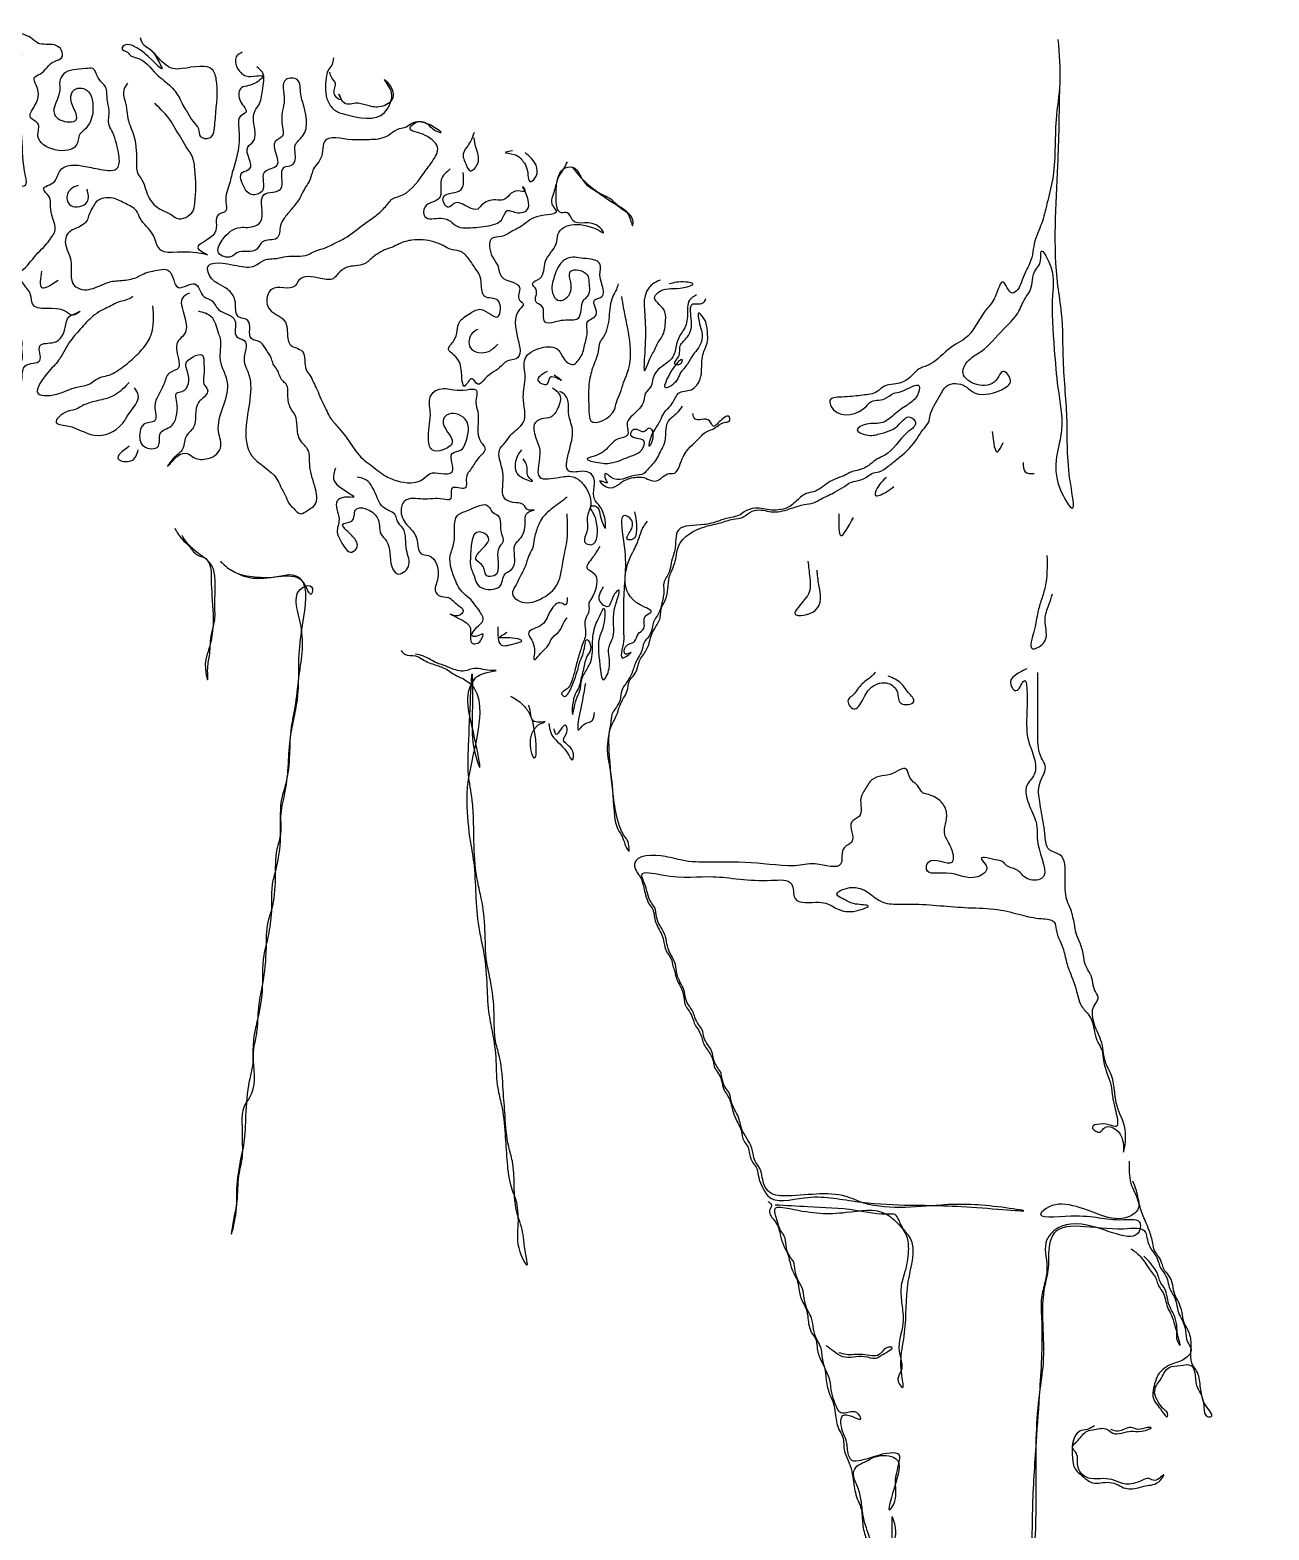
# Model space of a CAD drawing. Header units: metres. Extents: x 0 to 100, y 0 to 141.
# Drawn here: x 44.42 to 61.39, y 46.65 to 67.2 of the extents above; entities that cross this region are included whole.
import ezdxf

# ---------------------------------------------------------------- set-up
doc = ezdxf.new("R2010")
doc.units = ezdxf.units.M

msp = doc.modelspace()

# ---------------------------------------------------------------- linework, layer by layer
for points in [[(44.175, 67.45), (44.175, 67.35), (44.225, 67.2), (44.25, 66.95), (44.3, 66.875), (44.25, 66.8), (44, 66.5), (43.8, 66.325), (43.725, 66.3), (43.6, 66.225), (43.65, 66.05), (43.85, 66), (44, 65.95), (44.25, 65.9), (44.3, 65.725), (44.35, 65.2), (44.35, 65.075), (44.25, 65.05), (43.875, 64.725), (43.8, 64.675), (43.775, 64.525), (43.775, 64.3), (43.825, 64.225), (43.85, 64.15), (43.925, 63.975), (43.925, 63.85), (43.85, 63.775), (43.775, 63.65), (43.75, 63.575), (43.65, 63.45), (43.5, 63.275), (43.425, 63.1), (43.15, 63.125), (42.975, 63.075), (42.85, 63.025), (42.775, 63), (42.8, 62.775), (42.825, 62.7), (42.875, 62.625), (42.925, 62.5), (42.95, 62.425), (43, 62.175), (43, 62), (43.075, 61.95), (43.525, 62.1), (43.375, 62.25), (43.375, 62.35), (43.425, 62.6), (43.475, 62.7), (43.525, 62.775), (43.675, 63.05), (43.775, 63.175), (43.9, 63.175), (44.15, 63.2), (44.225, 63.075), (44.3, 62.95), (44.3, 62.825), (44.3, 62.675), (44.15, 62.6), (44.1, 62.475), (44.275, 62.325), (44.35, 62.6), (44.55, 62.675), (44.55, 62.875), (44.75, 62.925), (44.9, 63.125), (44.95, 63.275), (45.05, 63.325), (45.1, 63.35), (45.025, 63.3), (44.9, 63.35), (44.45, 63.45), (44.425, 63.575), (44.325, 63.725), (44.275, 63.875), (44.325, 63.925), (44.525, 64.15), (44.625, 64.25), (44.7, 64.35), (44.75, 64.425), (44.7, 64.75), (44.675, 64.925), (44.6, 65.025), (44.75, 65.125), (44.8, 65.225), (44.85, 65.3), (45.225, 65.325), (45.35, 65.3), (45.6, 65.3), (45.6, 65.65), (45.55, 65.8), (45.5, 65.9), (45.5, 66.1), (45.475, 66.25), (45.45, 66.425), (45.35, 66.55), (45.275, 66.675), (45.175, 66.675), (44.875, 66.6), (44.825, 66.5), (44.825, 66.375), (44.75, 66.05), (44.825, 65.975), (45.05, 65.975), (44.975, 66.3), (45.05, 66.4), (45.2, 66.375), (45.275, 66.2), (45.275, 66.075), (45.175, 65.85), (45.1, 65.775), (45.05, 65.625), (44.525, 65.75), (44.525, 65.925), (44.425, 66), (44.5, 66.2), (44.5, 66.45), (44.475, 66.55), (44.55, 66.6), (44.75, 66.775), (44.85, 66.825), (44.85, 66.925), (44.75, 67), (44.525, 67.025), (44.425, 67.1), (44.225, 67.2), (44.175, 67.3)], [(45.925, 67.1), (45.975, 67), (46.05, 66.95), (46.15, 66.825), (46.225, 66.675), (46, 66.875), (45.85, 66.975), (45.725, 67), (45.675, 66.95), (45.75, 66.9), (45.8, 66.85), (45.875, 66.825), (46.15, 66.6), (46.35, 66.425), (46.475, 66.25), (46.525, 66.15), (46.575, 66.075), (46.65, 65.95), (46.725, 65.85), (46.75, 65.75), (46.875, 65.725), (46.95, 65.925), (46.975, 66.475), (46.925, 66.65), (46.5, 66.675), (46.375, 66.675), (46.15, 66.85), (46.05, 66.95)], [(58.5, 67.075), (58.525, 66.475), (58.475, 65.975), (58.425, 65.15), (58.35, 64.825), (58.275, 64.55), (58.225, 64.425), (58.175, 64.275), (58.15, 64.125), (58.1, 63.975), (58.05, 63.875), (58, 63.75), (57.95, 63.65), (57.875, 63.6), (57.75, 63.75), (57.65, 63.575), (57.6, 63.475), (57.5, 63.35), (57.225, 62.975), (57.1, 62.9), (56.825, 62.675), (56.7, 62.6), (56.625, 62.575), (56.45, 62.425), (56.25, 62.35), (56.125, 62.325), (56.025, 62.25), (55.825, 62.2), (55.575, 62.175), (55.375, 62.125), (55.425, 62), (55.875, 62.05), (55.925, 62.1), (56.125, 62.15), (56.25, 62.225), (56.35, 62.25), (56.6, 62.325), (56.575, 62.2), (56.45, 62.075), (56.275, 61.95), (56.1, 61.825), (55.875, 61.8), (55.75, 61.725), (55.9, 61.65), (56.075, 61.675), (56.225, 61.725), (56.325, 61.8), (56.475, 61.9), (56.55, 61.825), (56.45, 61.7), (56.125, 61.375), (56.025, 61.325), (55.925, 61.25), (55.775, 61.175), (55.675, 61.15), (55.575, 61.1), (55.45, 61.05), (55.35, 61), (55.25, 60.925), (55.15, 60.875), (55.05, 60.85), (54.975, 60.8), (54.825, 60.675), (54.575, 60.625), (54.35, 60.65), (54.2, 60.6), (54.125, 60.55), (54.025, 60.525), (53.85, 60.475), (53.65, 60.425), (53.3, 60.35), (53.25, 60.075), (53.2, 59.9), (53.175, 59.775), (53.1, 59.625), (53.1, 59.525), (53.075, 59.35), (53.025, 59.2), (52.975, 59.125), (52.95, 59.05), (52.9, 58.9), (52.825, 58.8), (52.8, 58.7), (52.75, 58.6), (52.7, 58.5), (52.675, 58.425), (52.6, 58.275), (52.525, 58.15), (52.5, 58.025), (52.45, 57.925), (52.4, 57.85), (52.375, 57.725), (52.325, 57.375), (52.375, 57), (52.425, 56.425), (52.45, 56.3), (52.5, 56.2), (52.55, 56.1), (52.575, 56.025), (52.625, 55.95), (52.625, 56), (52.6, 56.1), (52.55, 56.175), (52.475, 56.35), (52.45, 56.45), (52.4, 56.775), (52.35, 57.4), (52.375, 57.65), (52.425, 57.75), (52.475, 57.875), (52.5, 57.95), (52.55, 58.05), (52.6, 58.15), (52.625, 58.275), (52.7, 58.375), (52.75, 58.5), (52.775, 58.575), (52.825, 58.65), (52.9, 58.8), (52.925, 58.9), (52.975, 59), (53.05, 59.15), (53.075, 59.3), (53.125, 59.4), (53.175, 59.7), (53.2, 59.775), (53.25, 59.9), (53.3, 60.125), (53.675, 60.4), (53.875, 60.45), (54.05, 60.5), (54.175, 60.525), (54.25, 60.575), (54.375, 60.625), (54.6, 60.6), (54.85, 60.65), (55.025, 60.7), (55.15, 60.725), (55.25, 60.775), (55.35, 60.825), (55.45, 60.875), (55.575, 60.95), (55.65, 61), (55.75, 61.025), (55.875, 61.075), (55.95, 61.125), (56.05, 61.15), (56.175, 61.225), (56.3, 61.325), (56.55, 61.575), (56.65, 61.725), (56.725, 61.825), (56.75, 61.925), (56.8, 62.05), (56.875, 62.175), (56.975, 62.325), (57.225, 62.325), (57.325, 62.25), (57.725, 62.275), (57.85, 62.4), (57.75, 62.525), (57.65, 62.4), (57.2, 62.5), (57.3, 62.7), (57.45, 62.8), (57.75, 63.1), (57.95, 63.325), (58, 63.425), (58.05, 63.525), (58.125, 63.65), (58.15, 63.775), (58.2, 63.925), (58.25, 64), (58.275, 64.175), (58.375, 64.025), (58.425, 63.575), (58.45, 62.825), (58.5, 62.3), (58.55, 61.725), (58.525, 60.925), (58.7, 60.65), (58.675, 60.975), (58.625, 61.85), (58.575, 62.675), (58.55, 63.325), (58.5, 63.7), (58.5, 65.35), (58.525, 66.425)], [(47.325, 66.9), (47.25, 66.85), (47.25, 66.7), (47.375, 66.575), (47.525, 66.575), (47.6, 66.575), (47.5, 66.475), (47.3, 66.4), (47.3, 66.225), (47.375, 66.075), (47.3, 66.025), (47.275, 65.9), (47.275, 65.6), (47.175, 65.2), (47.15, 65.1), (47.1, 64.85), (47.1, 64.725), (47, 64.675), (46.95, 64.425), (46.725, 64.2), (46.85, 64.125), (46.7, 64.15), (46.175, 64.225), (46.1, 64.4), (45.925, 64.625), (45.875, 64.725), (45.725, 64.825), (45.55, 64.9), (45.325, 64.85), (45.275, 64.775), (45.225, 64.675), (45.2, 64.6), (45.075, 64.5), (44.975, 64.45), (44.925, 64.4), (44.9, 64.3), (44.975, 64.05), (45.025, 63.7), (45.125, 63.65), (45.375, 63.7), (45.5, 63.75), (45.7, 63.775), (45.9, 63.825), (46, 63.875), (46.1, 63.9), (46.325, 63.9), (46.45, 63.675), (46.675, 63.725), (46.8, 63.55), (46.9, 63.5), (47, 63.375), (47.225, 63.225), (47.25, 63), (47.35, 62.95), (47.35, 62.675), (47.4, 62.525), (47.375, 61.725), (47.45, 61.375), (47.8, 61.05), (47.85, 60.95), (47.925, 60.8), (47.975, 60.7), (48.025, 60.65), (48.125, 60.575), (48.225, 60.625), (48.3, 60.675), (48.25, 61.225), (48.225, 61.45), (48.125, 61.575), (48.075, 61.775), (48.05, 61.925), (48, 62), (47.95, 62.175), (47.925, 62.35), (47.875, 62.4), (47.8, 62.55), (47.75, 62.625), (47.725, 62.7), (47.65, 62.825), (47.575, 62.925), (47.45, 62.975), (47.4, 63.225), (47.275, 63.275), (47.225, 63.5), (47.125, 63.65), (47, 63.725), (46.925, 63.775), (46.85, 63.95), (47.25, 63.975), (47.5, 63.975), (47.625, 64.05), (47.8, 64.075), (47.925, 64.1), (48.225, 64.125), (48.325, 64.175), (48.475, 64.225), (48.575, 64.275), (48.725, 64.35), (49, 64.55), (49.175, 64.675), (49.3, 64.8), (49.4, 64.9), (49.475, 64.925), (49.8, 65.225), (49.925, 65.4), (50, 65.6), (49.925, 65.7), (49.8, 65.775), (49.725, 65.8), (49.625, 65.85), (49.75, 65.95), (49.85, 65.925), (49.975, 65.825), (50.05, 65.8), (49.95, 65.875), (49.85, 65.925), (49.65, 65.925), (49.575, 65.875), (49.475, 65.85), (49.35, 65.775), (49.25, 65.725), (49, 65.7), (48.825, 65.7), (48.45, 65.675), (48.425, 65.55), (48.375, 65.4), (48.3, 65.3), (48.275, 65.225), (48.225, 65.1), (48.175, 65.025), (48.125, 64.925), (48, 64.75), (47.9, 64.625), (47.85, 64.525), (47.8, 64.35), (47.6, 64.3), (47.525, 64.2), (47.25, 64.15), (47.175, 64.1), (47, 64.15), (47.05, 64.325), (47.3, 64.5), (47.4, 64.5), (47.575, 64.575), (47.625, 64.95), (47.85, 65.025), (47.9, 65.325), (48, 65.35), (48.05, 65.425), (48.05, 65.625), (48.15, 65.75), (48.15, 66.225), (48.125, 66.325), (48.075, 66.525), (47.925, 66.525), (47.9, 66.25), (47.875, 66.1), (47.875, 65.875), (47.875, 65.75), (47.775, 65.675), (47.8, 65.35), (47.625, 65.25), (47.6, 65), (47.45, 64.95), (47.35, 65.05), (47.325, 65.25), (47.425, 65.3), (47.4, 65.6), (47.475, 65.675), (47.5, 65.8), (47.5, 66.1), (47.55, 66.175), (47.6, 66.375), (47.6, 66.625), (47.525, 66.7)], [(48.575, 66.825), (48.55, 66.725), (48.5, 66.65), (48.475, 66.55), (48.5, 66.225), (48.6, 66.1), (48.725, 66.05), (49.275, 66.075), (49.35, 66.2), (49.35, 66.4), (49.275, 66.525), (49.325, 66.475), (49.375, 66.25), (49.2, 66.15), (49.025, 66.175), (48.875, 66.2), (48.7, 66.225), (48.65, 66.325), (48.675, 66.25), (48.6, 66.3), (48.6, 66.45), (48.6, 66.475), (48.55, 66.55), (48.525, 66.625)], [(45.75, 66.475), (45.7, 66.375), (45.725, 66.2), (45.775, 65.925), (45.825, 65.8), (45.875, 65.4), (45.9, 65.225), (45.95, 65.15), (46, 65.025), (46.05, 64.9), (46.2, 64.75), (46.35, 64.675), (46.425, 64.625), (46.65, 64.725), (46.675, 64.825), (46.675, 65.3), (46.625, 65.5), (46.575, 65.575), (46.5, 65.7), (46.425, 65.825), (46.35, 65.95), (46.125, 66.2)], [(50.5, 65.8), (50.45, 65.675), (50.4, 65.6), (50.35, 65.475), (50.375, 65.4), (50.45, 65.275), (50.55, 65.375), (50.525, 65.6), (50.5, 65.725)], [(51.775, 65.4), (51.725, 65.3), (51.65, 65.175), (51.6, 65), (51.575, 64.8), (51.625, 64.725), (51.375, 64.65), (51.125, 64.5), (51.025, 64.45), (50.875, 64.375), (50.75, 64.35), (50.75, 64.1), (50.825, 63.975), (50.875, 63.825), (51.125, 63.675), (51.125, 63.5), (51.175, 63.45), (51.125, 63.375), (51.075, 62.7), (50.925, 62.65), (50.875, 62.6), (50.65, 62.425), (50.55, 62.35), (50.475, 62.425), (50.375, 62.325), (50.325, 62.55), (50.3, 62.65), (50.225, 62.75), (50.15, 62.825), (50.225, 62.95), (50.3, 63.2), (50.45, 63.325), (50.6, 63.375), (50.825, 63.275), (50.825, 63.5), (50.65, 63.55), (50.6, 63.725), (50.575, 63.85), (50.525, 63.925), (50.425, 64.075), (50.3, 64.175), (50.175, 64.2), (50.075, 64.25), (49.95, 64.3), (49.65, 64.325), (49.475, 64.275), (49.375, 64.225), (49.3, 64.2), (49.2, 64.15), (49.125, 64.1), (49, 64), (48.75, 63.95), (48.625, 63.85), (48.575, 63.8), (48.4, 63.8), (48.1, 63.775), (48.05, 63.7), (47.725, 63.65), (47.675, 63.575), (47.7, 63.375), (47.9, 63.225), (47.95, 62.975), (47.975, 62.9), (48.15, 62.8), (48.2, 62.55), (48.25, 62.475), (48.3, 62.375), (48.35, 62.275), (48.4, 62.15), (48.475, 62), (48.525, 61.9), (48.625, 61.775), (48.8, 61.55), (48.975, 61.325), (49.075, 61.25), (49.275, 61.1), (49.45, 61.025), (49.8, 61.05), (49.9, 61.125), (50.05, 61.125), (50.2, 61.15), (50.2, 61.4), (50.325, 61.45), (50.375, 61.525), (50.375, 61.875), (50.125, 61.925), (50.075, 61.85), (50.2, 61.55), (50.075, 61.45), (49.925, 61.45), (49.875, 61.625), (49.9, 61.975), (49.9, 62.175), (50, 62.275), (50.225, 62.275), (50.4, 62.275), (50.525, 62.275), (50.525, 62.1), (50.55, 61.975), (50.6, 61.55), (50.65, 61.475), (50.55, 61.325), (50.45, 61.175), (50.4, 61.1), (50.375, 60.925), (50.2, 60.925), (50.175, 60.775), (50.075, 60.775), (49.8, 60.775), (49.55, 60.75), (49.5, 60.6), (49.6, 60.4), (49.7, 60.275), (49.725, 60.175), (49.775, 60.025), (49.875, 60), (50, 59.675), (49.975, 59.5), (50.025, 59.45), (50.15, 59.425), (50.275, 59.325), (50.35, 59.25), (50.275, 59.175), (50.175, 59.2), (50.275, 59.15), (50.45, 59), (50.45, 58.875), (50.475, 58.8), (50.55, 58.8), (50.6, 58.85), (50.625, 58.925), (50.55, 58.9), (50.475, 58.9), (50.5, 58.975), (50.625, 59.125), (50.55, 59.275), (50.475, 59.375), (50.3, 59.55), (50.25, 59.65), (50.175, 60), (50.225, 60.175), (50.275, 60.55), (50.425, 60.625), (50.7, 60.675), (50.75, 60.6), (50.825, 60.55), (50.875, 60.3), (50.9, 60.2), (50.85, 60.125), (50.775, 59.725), (50.675, 59.725), (50.625, 59.85), (50.525, 59.95), (50.7, 60.25), (50.575, 60.325), (50.45, 59.95), (50.45, 59.875), (50.5, 59.725), (50.55, 59.6), (50.8, 59.55), (50.85, 59.575), (50.925, 59.75), (51, 59.8), (51.05, 59.875), (51.075, 60.175), (51.125, 60.225), (51.2, 60.45), (51.25, 60.6), (51.325, 60.625), (51.25, 60.625), (51.175, 60.7), (51.075, 60.725), (50.925, 60.775), (50.9, 61.075), (50.85, 61.325), (50.85, 61.45), (50.925, 61.55), (51, 61.65), (51.175, 61.825), (51.175, 62.175), (51.2, 62.45), (51.2, 62.7), (51.425, 62.85), (51.65, 62.825), (51.75, 62.675), (51.875, 62.625), (51.925, 62.675), (51.975, 62.75), (52.025, 62.925), (52.05, 63.1), (52.05, 63.2), (52.175, 63.3), (52.15, 63.5), (52.25, 63.55), (52.25, 63.725), (52.225, 63.85), (52.225, 64), (52, 64.075), (51.775, 64.075), (51.65, 63.95), (51.6, 63.825), (51.575, 63.6), (51.65, 63.5), (51.825, 63.625), (51.825, 63.9), (52.05, 63.85), (52.075, 63.75), (52.05, 63.55), (52, 63.5), (51.925, 63.25), (51.725, 63.225), (51.6, 63.2), (51.475, 63.2), (51.425, 63.425), (51.35, 63.475), (51.35, 63.65), (51.3, 63.725), (51.4, 63.8), (51.475, 64.025), (51.625, 64.275), (51.65, 64.4), (52.225, 64.45), (52.275, 64.425), (52.225, 64.5), (51.85, 64.6), (51.775, 64.7), (51.7, 64.7), (51.625, 64.925), (51.65, 65.175), (51.725, 65.3), (51.85, 65.325), (52.025, 65.1), (52.125, 65.025), (52.275, 64.925), (52.425, 64.825), (52.625, 64.65), (52.675, 64.525), (52.675, 64.6), (52.6, 64.7), (52.525, 64.75), (52.35, 64.9), (52.25, 64.95), (52.1, 65.05), (51.85, 65.325)], [(51.025, 65.55), (50.925, 65.525), (51.05, 65.5), (51.175, 65.4), (51.225, 65.3), (51.275, 65.125), (51.35, 65.2), (51.35, 65.35), (51.2, 65.525)], [(50.175, 65.3), (50.05, 65.15), (50.025, 64.9), (49.825, 64.775), (49.825, 64.65), (50.05, 64.625), (50.15, 64.6), (50.25, 64.525), (50.525, 64.5), (50.8, 64.55), (50.875, 64.6), (50.95, 64.725), (51.1, 64.7), (51.25, 64.8), (51.175, 65.05), (51.2, 65), (51.1, 65), (50.9, 64.875), (50.8, 64.875), (50.6, 64.8), (50.55, 64.75), (50.425, 64.775), (50.225, 64.825), (50.15, 64.775), (50.075, 64.9), (50.3, 65), (50.35, 65.25)], [(45.075, 65.075), (44.975, 65.025), (44.925, 64.875), (44.975, 64.8), (45.2, 64.85), (45.2, 65.025)], [(44.575, 63.9), (44.575, 63.675), (44.8, 63.775)], [(53.05, 63.775), (52.95, 63.725), (52.9, 63.675), (52.85, 63.1), (52.85, 62.55), (52.9, 62.675), (52.975, 62.825), (53.025, 62.925), (53.075, 63), (53.125, 63.225), (53.1, 63.375), (52.975, 63.55), (53.05, 63.625), (53.375, 63.675), (53.5, 63.725), (53.4, 63.75), (53.175, 63.725)], [(45.825, 63.55), (45.725, 63.5), (45.625, 63.475), (45.525, 63.425), (45.425, 63.375), (45.3, 63.3), (45.125, 63.125), (44.975, 62.95), (44.9, 62.825), (44.825, 62.7), (44.675, 62.525), (44.525, 62.225), (44.825, 62.225), (44.95, 62.275), (45.125, 62.325), (45.225, 62.35), (45.3, 62.4), (45.4, 62.45), (45.5, 62.475), (45.6, 62.525), (45.8, 62.675), (45.95, 62.825), (46.025, 62.925), (46.075, 63.025), (46.1, 63.425)], [(46.6, 63.6), (46.5, 63.525), (46.5, 63.4), (46.525, 63.025), (46.45, 62.95), (46.45, 62.7), (46.45, 62.575), (46.325, 62.5), (46.25, 62.35), (46.175, 62.2), (46.125, 62.05), (46.125, 61.85), (45.975, 61.8), (45.925, 61.7), (45.975, 61.5), (46.175, 61.5), (46.2, 61.675), (46.35, 61.775), (46.425, 61.925), (46.425, 62.125), (46.425, 62.225), (46.5, 62.25), (46.575, 62.525), (46.55, 62.625), (46.65, 62.725), (46.775, 62.75), (46.8, 62.625), (46.8, 62.475), (46.8, 62.35), (46.85, 62.275), (46.775, 62.15), (46.725, 62.1), (46.65, 61.75), (46.55, 61.625), (46.5, 61.45), (46.425, 61.375), (46.375, 61.325), (46.3, 61.225), (46.35, 61.275), (46.45, 61.375), (46.575, 61.4), (46.65, 61.35), (46.825, 61.325), (46.95, 61.375), (47.025, 61.475), (47, 61.7), (47.125, 62.35), (47.075, 62.525), (47.025, 62.675), (47.025, 62.975), (47, 63.05), (46.9, 63.275), (46.725, 63.35)], [(53.55, 63.575), (53.45, 63.5), (53.425, 63.3), (53.375, 63.1), (53.325, 63.025), (53.275, 62.9), (53.225, 62.725), (53.025, 62.55), (52.95, 62.425), (52.925, 62.325), (52.85, 62.225), (52.825, 62.125), (52.675, 61.925), (52.6, 61.825), (52.6, 61.65), (52.475, 61.6), (52.375, 61.525), (52.175, 61.375), (52.05, 61.325), (52.2, 61.275), (52.4, 61.275), (52.55, 61.325), (52.675, 61.375), (52.8, 61.45), (52.825, 61.575), (52.65, 61.65), (52.675, 61.725), (52.75, 61.725), (52.825, 61.7), (52.9, 61.75), (52.95, 61.675), (52.9, 61.5), (52.925, 61.625), (52.975, 61.725), (53.05, 61.85), (53.1, 61.95), (53.225, 62.1), (53.3, 62.225), (53.475, 62.275), (53.6, 62.425), (53.625, 62.7), (53.65, 62.8), (53.7, 62.95), (53.7, 63.025), (53.675, 63.2), (53.65, 63.25), (53.575, 63.325), (53.575, 63.25), (53.625, 63), (53.575, 62.85), (53.5, 62.75), (53.425, 62.625), (53.325, 62.5), (53.275, 62.4), (53.125, 62.3), (53.175, 62.475), (53.35, 62.675), (53.325, 62.625), (53.25, 62.625), (53.3, 62.725), (53.325, 62.875), (53.425, 63), (53.475, 63.25), (53.5, 63.45), (53.575, 63.45), (53.65, 63.475), (53.675, 63.525)], [(52.475, 63.725), (52.45, 63.65), (52.4, 63.55), (52.35, 63.275), (52.325, 63.125), (52.275, 63), (52.225, 62.925), (52.2, 62.8), (52.125, 62.575), (52.075, 62.35), (52.075, 61.975), (52.1, 61.85), (52.425, 62), (52.45, 62.1), (52.5, 62.225), (52.55, 62.375), (52.6, 62.5), (52.55, 63.4), (52.525, 63.55)], [(50.55, 63.1), (50.475, 63.05), (50.45, 62.85), (50.7, 62.8), (50.825, 62.9)], [(51.5, 62.525), (51.375, 62.4), (51.45, 62.35), (51.5, 62.35), (51.55, 62.45), (51.7, 62.4), (51.6, 62.475)], [(45.775, 62.375), (45.575, 62.2), (45.45, 62.15), (45.25, 62.1), (45.125, 62.05), (45.025, 62), (44.925, 61.975), (44.775, 61.825), (44.95, 61.775), (45.025, 61.75), (45.15, 61.7), (45.3, 61.65), (45.675, 61.8), (45.775, 61.95), (45.9, 62.2), (45.85, 62.3)], [(51.575, 62.3), (51.675, 62.2), (51.65, 62.025), (51.55, 61.9), (51.425, 61.875), (51.325, 61.8), (51.325, 61.7), (51.35, 61.6), (51.4, 61.45), (51.4, 61.075), (51.675, 61.075), (51.875, 61.075), (52, 60.975), (52.075, 60.85), (52.1, 60.7), (52.05, 60.525), (52.05, 60.35), (52.025, 60.175), (52.1, 60.15), (52.175, 60.475), (52.125, 60.6), (52.1, 60.675), (52.175, 60.675), (52.225, 60.575), (52.25, 60.475), (52.3, 60.375), (52.3, 60.45), (52.275, 60.575), (52.225, 60.675), (52.15, 60.775), (52.125, 61.1), (52.05, 61.15), (51.925, 61.15), (51.825, 61.15), (51.85, 61.7), (51.8, 61.925), (51.75, 62.2), (51.675, 62.25)], [(53.35, 62.05), (53.275, 61.95), (53.15, 61.825), (53.125, 61.7), (53.1, 61.525), (53.05, 61.425), (53, 61.325), (52.875, 61.175), (52.825, 61.125), (52.7, 61.1), (52.375, 61.075), (52.3, 61.125), (52.3, 61.05), (52.325, 61), (52.225, 61.025), (52.3, 60.95), (52.55, 61.025), (52.725, 61.075), (52.8, 61.075), (53, 61.025), (53.175, 61.125), (53.225, 61.125), (53.35, 61.325), (53.6, 61.625), (53.65, 61.675), (53.8, 61.75), (53.925, 61.825), (54, 61.85), (54, 61.9), (53.875, 61.85), (53.775, 61.775), (53.725, 61.85), (53.525, 61.875), (53.5, 61.95)], [(57.6, 61.7), (57.675, 61.425), (57.75, 61.55)], [(45.775, 61.5), (45.625, 61.325), (45.8, 61.3), (45.9, 61.45)], [(51.15, 61.45), (51.1, 61.375), (51.075, 61.15), (51.15, 61.075), (51.3, 61.025), (51.25, 61.075), (51.225, 61.225), (51.175, 61.325)], [(58.025, 61.275), (58.05, 61.15), (58.175, 61.125)], [(48.6, 61.2), (48.575, 61.05), (48.65, 60.95), (48.85, 60.8), (48.725, 60.8), (48.625, 60.75), (48.65, 60.5), (48.625, 60.325), (48.675, 60.2), (48.825, 60.05), (48.9, 60.125), (48.825, 60.275), (48.75, 60.35), (48.7, 60.425), (48.825, 60.475), (48.875, 60.625), (49.175, 60.525), (49.225, 60.3), (49.3, 60.2), (49.375, 59.85), (49.45, 59.75), (49.6, 59.85), (49.575, 60.075), (49.525, 60.375), (49.45, 60.475), (49.425, 60.55), (49.275, 60.65), (49.15, 60.85), (49, 61.05), (48.9, 61.075)], [(56.15, 61.075), (56.075, 61), (56, 60.825), (56.15, 60.875), (56.25, 60.95)], [(51.775, 60.8), (51.675, 60.725), (51.575, 60.65), (51.425, 60.5), (51.375, 60.4), (51.325, 60.225), (51.3, 60.1), (51.25, 60), (51.2, 59.85), (51.15, 59.75), (51.075, 59.6), (51.025, 59.475), (51.125, 59.375), (51.4, 59.4), (51.65, 59.625), (51.7, 59.8), (51.725, 59.95), (51.775, 60.225), (51.775, 60.575)], [(52.7, 60.6), (52.725, 60.425), (52.725, 60.35), (52.675, 60.225), (52.6, 60.225), (52.65, 60.35), (52.65, 60.5), (52.575, 60.55), (52.55, 60.2), (52.55, 59.4), (52.55, 59.3), (52.55, 58.925), (52.55, 58.825), (52.55, 58.6), (52.65, 58.675), (52.575, 58.65), (52.575, 58.75), (52.7, 58.825), (52.75, 58.925), (52.825, 59), (52.85, 59.175), (52.925, 59.225), (52.775, 59.325), (52.675, 60.05), (52.725, 60.15), (52.825, 60.4), (52.875, 60.475)], [(55.5, 60.575), (55.525, 60.275), (55.7, 60.525)], [(46.4, 60.375), (46.5, 60.225), (46.6, 60.125), (46.725, 60), (46.8, 59.975), (46.9, 59.75), (46.9, 59.675), (46.925, 59.2), (46.925, 59.05), (46.875, 58.75), (46.825, 58.4), (46.85, 58.3), (46.85, 58.425), (46.875, 58.625), (46.9, 58.9), (46.95, 59.15), (46.95, 59.275), (46.95, 59.425), (46.95, 59.7), (46.9, 59.875), (46.8, 59.975), (46.7, 60.05), (46.55, 60.2), (46.5, 60.275)], [(52.225, 60.125), (52.175, 60.05), (52.125, 59.975), (52.05, 59.825), (52.125, 59.775), (52.1, 59.4), (52.075, 59.35), (52.075, 59.25), (52.025, 59.125), (52.025, 58.9), (52, 58.825), (51.95, 58.675), (51.9, 58.5), (51.875, 58.4), (51.825, 58.25), (51.775, 58.175), (51.7, 58.1), (51.725, 58.075), (51.825, 58.175), (51.875, 58.3), (51.925, 58.45), (51.95, 58.55), (52, 58.675), (52.05, 58.85), (52.1, 58.75), (52.05, 58.625), (52, 58.45), (51.975, 58.35), (51.925, 58.175), (51.875, 58.075), (51.85, 57.825), (51.9, 58.025), (51.95, 58.15), (51.975, 58.3), (52.05, 58.45), (52.1, 58.55), (52.125, 58.825), (52.175, 59.075), (52.225, 59.175), (52.275, 59.275), (52.275, 59.05), (52.225, 58.9), (52.225, 58.5), (52.275, 58.3), (52.35, 58.45), (52.35, 58.75), (52.4, 58.875), (52.425, 59.275), (52.475, 59.525), (52.425, 59.475), (52.325, 59.3), (52.225, 59.375), (52.275, 59.575)], [(47.025, 59.925), (47.075, 59.875), (47.175, 59.8), (47.275, 59.75), (47.425, 59.7), (48.125, 59.675), (48.15, 59.075), (48.1, 58.65), (48.075, 58.025), (48.025, 57.75), (47.975, 57.475), (47.95, 57.1), (47.9, 56.725), (47.85, 56.425), (47.85, 56.2), (47.8, 55.975), (47.775, 55.575), (47.725, 55.15), (47.675, 54.975), (47.65, 54.625), (47.6, 54.125), (47.55, 53.85), (47.525, 53.5), (47.5, 53.35), (47.475, 53.2), (47.475, 53.075), (47.425, 52.575), (47.375, 52.5), (47.325, 52.05), (47.325, 51.925), (47.325, 51.8), (47.275, 51.5), (47.25, 51.15), (47.2, 50.875), (47.175, 50.7), (47.225, 50.9), (47.25, 51.275), (47.3, 51.7), (47.35, 51.95), (47.375, 52.325), (47.425, 52.8), (47.475, 53.075), (47.475, 53.2), (47.5, 53.475), (47.55, 53.7), (47.6, 54.025), (47.625, 54.525), (47.675, 54.75), (47.725, 55.075), (47.75, 55.55), (47.8, 55.75), (47.85, 56.2), (47.875, 56.7), (47.925, 56.875), (47.975, 57.275), (48, 57.65), (48.05, 57.925), (48.1, 58.325), (48.125, 59.05), (48.175, 59.575), (48.275, 59.575), (48.275, 59.475), (48.15, 59.65), (47.75, 59.7), (47.575, 59.7), (47.275, 59.75), (47.125, 59.825)], [(55.075, 59.925), (55.1, 59.7), (55.1, 59.525), (55.05, 59.425), (54.9, 59.2), (55.175, 59.25), (55.225, 59.6), (55.2, 59.8)], [(58.35, 60), (58.325, 59.575), (58.275, 59.4), (58.225, 59.225), (58.175, 58.975), (58.15, 58.725), (58.3, 58.8), (58.325, 59.125), (58.375, 59.325), (58.425, 59.475)], [(51.775, 59.425), (51.75, 59.325), (51.7, 59.35), (51.55, 59.25), (51.5, 59.15), (51.425, 59.05), (51.25, 58.95), (51.325, 58.75), (51.325, 58.575), (51.45, 58.7), (51.5, 58.75), (51.575, 58.875), (51.675, 58.975), (51.725, 59.075), (51.775, 59.15)], [(50.825, 59.025), (50.875, 58.775), (51.075, 58.8), (51.15, 58.825), (50.95, 58.875), (50.85, 58.875), (50.95, 58.95)], [(49.5, 58.7), (49.55, 58.65), (49.7, 58.625), (49.8, 58.575), (49.975, 58.5), (50.05, 58.475), (50.15, 58.425), (50.225, 58.375), (50.375, 58.3), (50.4, 56.725), (50.4, 56.625), (50.45, 56.075), (50.5, 55.75), (50.525, 55.3), (50.575, 54.85), (50.625, 54.6), (50.675, 54.15), (50.7, 53.75), (50.75, 53.475), (50.8, 53.075), (50.825, 52.7), (50.875, 52.475), (50.925, 52.075), (50.95, 51.725), (51, 51.375), (51.075, 51.15), (51.1, 50.8), (51.15, 50.4), (51.225, 50.275), (51.2, 50.475), (51.15, 50.8), (51.1, 50.95), (51.05, 51.375), (51.025, 51.7), (50.975, 51.9), (50.925, 52.325), (50.9, 52.675), (50.85, 53.125), (50.8, 53.325), (50.775, 53.725), (50.725, 54.175), (50.675, 54.425), (50.65, 54.875), (50.6, 55.3), (50.55, 55.525), (50.5, 56.025), (50.475, 56.65), (50.425, 57), (50.425, 57.4), (50.475, 58.375), (50.475, 57.75), (50.525, 57.25), (50.575, 57.1), (50.525, 57.425), (50.5, 58.3), (50.55, 58.35), (50.8, 58.425), (50.725, 58.425), (50.475, 58.45), (50.4, 58.425), (50.2, 58.45), (50.075, 58.5), (50, 58.525), (49.9, 58.575), (49.8, 58.625), (49.7, 58.65)], [(58.075, 58.45), (57.975, 58.4), (57.9, 58.35), (57.85, 58.275), (57.925, 58.15), (58.025, 58.275), (58.075, 57.875), (58.1, 57.45), (58.175, 57.225), (58.175, 57), (58.075, 56.85), (58.1, 56.6), (58.15, 56.475), (58.2, 56.35), (58.225, 56.05), (58.275, 55.575), (58.075, 55.575), (57.925, 55.7), (57.8, 55.75), (57.75, 55.8), (57.675, 55.825), (57.45, 55.85), (57.525, 55.725), (57.4, 55.6), (56.975, 55.65), (56.7, 55.7), (56.725, 55.8), (57.05, 55.8), (57.025, 56.025), (56.95, 56.175), (56.975, 56.475), (56.9, 56.625), (56.725, 56.725), (56.65, 56.75), (56.575, 56.85), (56.475, 56.95), (56.425, 57.075), (56.2, 57), (56.05, 56.975), (55.925, 56.9), (55.875, 56.825), (55.8, 56.675), (55.775, 56.425), (55.675, 56.35), (55.675, 56.075), (55.575, 56), (55.525, 55.775), (55.175, 55.775), (54.9, 55.75), (54.8, 55.75), (54.125, 55.8), (53.35, 55.825), (53.125, 55.875), (52.7, 55.775), (52.725, 55.675), (52.775, 55.6), (52.825, 55.45), (52.85, 55.35), (52.9, 55.225), (52.95, 55.15), (52.975, 55.025), (53.025, 54.9), (53.075, 54.8), (53.1, 54.7), (53.15, 54.55), (53.2, 54.475), (53.225, 54.375), (53.25, 54.3), (53.275, 54.2), (53.325, 54.1), (53.375, 53.95), (53.4, 53.825), (53.45, 53.75), (53.5, 53.65), (53.525, 53.575), (53.575, 53.5), (53.625, 53.375), (53.65, 53.3), (53.7, 53.225), (53.775, 53.075), (53.8, 52.975), (53.85, 52.9), (53.9, 52.775), (53.925, 52.675), (53.975, 52.6), (54.025, 52.475), (54.05, 52.375), (54.1, 52.25), (54.15, 52.15), (54.175, 52.05), (54.2, 51.975), (54.25, 51.9), (54.275, 51.8), (54.325, 51.675), (54.375, 51.6), (54.4, 51.475), (54.45, 51.35), (54.525, 51.225), (55.025, 51.2), (55.725, 51.15), (56.4, 51.1), (57.25, 51.075), (58.025, 51.025), (57.675, 51.075), (56.9, 51.1), (55.775, 51.15), (55.65, 51.2), (54.8, 51.225), (54.55, 51.275), (54.475, 51.375), (54.45, 51.475), (54.4, 51.625), (54.35, 51.7), (54.325, 51.8), (54.275, 51.95), (54.2, 52.075), (54.15, 52.2), (54.125, 52.3), (54.075, 52.4), (54.025, 52.525), (54, 52.625), (53.95, 52.7), (53.9, 52.825), (53.875, 52.925), (53.825, 53), (53.775, 53.125), (53.75, 53.225), (53.7, 53.3), (53.65, 53.4), (53.625, 53.5), (53.575, 53.575), (53.525, 53.675), (53.5, 53.75), (53.45, 53.825), (53.4, 53.925), (53.375, 54.05), (53.325, 54.15), (53.275, 54.3), (53.25, 54.425), (53.2, 54.525), (53.15, 54.65), (53.125, 54.775), (53.05, 54.925), (53, 55.05), (52.975, 55.175), (52.925, 55.25), (52.875, 55.375), (52.85, 55.475), (52.8, 55.625), (53.075, 55.625), (53.775, 55.6), (54.575, 55.55), (54.85, 55.5), (54.9, 55.3), (55.225, 55.25), (55.35, 55.225), (55.45, 55.175), (55.7, 55.125), (55.9, 55.2), (55.725, 55.225), (55.55, 55.3), (55.475, 55.35), (55.65, 55.45), (56.1, 55.25), (56.35, 55.225), (56.5, 55.225), (57.275, 55.175), (57.675, 55.15), (58, 55.075), (58.275, 55.025), (58.45, 54.975), (58.475, 54.875), (58.525, 54.725), (58.575, 54.6), (58.625, 54.4), (58.65, 54.325), (58.7, 54.2), (58.75, 54.05), (58.775, 53.95), (58.825, 53.825), (58.925, 53.7), (58.975, 53.6), (59, 53.475), (59.05, 53.325), (59.1, 53.225), (59.125, 53.075), (59.175, 52.9), (59.225, 52.75), (59.25, 52.575), (59.3, 52.35), (59.3, 52.175), (59.2, 52.2), (58.975, 52.15), (59.075, 52.1), (59.125, 52.15), (59.375, 52.025), (59.4, 51.825), (59.425, 51.975), (59.35, 52.35), (59.3, 52.5), (59.275, 52.675), (59.225, 52.9), (59.175, 53), (59.125, 53.175), (59.1, 53.325), (59.05, 53.45), (59, 53.575), (58.975, 53.7), (58.975, 53.775), (59.05, 53.95), (59, 54.05), (58.975, 54.175), (58.925, 54.3), (58.875, 54.4), (58.85, 54.525), (58.8, 54.7), (58.75, 54.825), (58.725, 54.95), (58.675, 55.15), (58.625, 55.275), (58.6, 55.6), (58.525, 55.9), (58.375, 55.975), (58.325, 56.15), (58.275, 56.475), (58.25, 56.625), (58.25, 56.875), (58.325, 57.125), (58.275, 57.225), (58.225, 57.525), (58.225, 58.25), (58.225, 58.4)], [(56, 58.4), (55.95, 58.35), (55.8, 58.225), (55.675, 58.075), (55.625, 58.025), (55.7, 57.9), (55.825, 58.025), (55.95, 58.2), (56.175, 58.25), (56.3, 58.125), (56.35, 57.975), (56.525, 58), (56.45, 58.125), (56.35, 58.25), (56.175, 58.35)], [(52.025, 58.25), (52, 58.1), (51.95, 57.625), (52.025, 57.7), (52.1, 57.725), (52.15, 57.85)], [(51, 58.075), (51.15, 57.975), (51.25, 57.85), (51.3, 57.725), (51.325, 57.225), (51.375, 57.675), (51.475, 57.725), (51.325, 57.725), (51.275, 57.85), (51.25, 57.95)], [(51.525, 57.7), (51.55, 57.575), (51.775, 57.3), (51.85, 57.2), (51.85, 57.325), (51.725, 57.475), (51.775, 57.6), (51.75, 57.675), (51.625, 57.55), (51.6, 57.625)], [(59.475, 51.7), (59.5, 51.4), (59.55, 51.275), (59.6, 51.05), (59.425, 50.925), (59.05, 50.975), (58.3, 51.025), (58.275, 51), (58.675, 50.95), (59.4, 50.9), (59.625, 50.85), (59.625, 50.775), (58.9, 50.825), (58.4, 50.7), (58.35, 50.625), (58.35, 50.25), (58.325, 50.05), (58.275, 49.825), (58.275, 49.55), (58.25, 48.575), (58.2, 47.85), (58.15, 46.925), (58.125, 45.925), (58.075, 45.35), (58.025, 44.625), (58, 43.1), (57.95, 42.5), (57.9, 41.4), (57.875, 40.275), (57.825, 39.725), (57.775, 38.575), (57.75, 37.825), (57.75, 37.7), (57.75, 37.375), (57.775, 37.1), (57.825, 36.95), (57.875, 36.7), (57.9, 36.475), (57.95, 36.3), (58, 36.05), (58.025, 35.8), (58.075, 35.675), (58.125, 35.425), (58.15, 35.2), (58.2, 35.05), (58.25, 34.825), (58.275, 34.575), (58.325, 34.45), (58.375, 34.175), (58.4, 33.85), (58.45, 33.725), (58.5, 33.45), (58.525, 33.2), (58.575, 33.025), (58.625, 32.7), (58.65, 32.375), (58.7, 32.2), (58.75, 31.875), (58.775, 31.6), (58.825, 31.425), (58.875, 31.075), (58.9, 30.775), (58.95, 30.45), (59, 30.25), (59.025, 29.925), (59.075, 29.525), (59.125, 29.325), (59.15, 29.025), (59.2, 28.7), (59.25, 28.525), (59.275, 28.225), (59.325, 27.9), (59.375, 27.725), (59.4, 27.425), (59.45, 27.125), (59.5, 26.9), (59.525, 26.625), (59.575, 26.3), (59.625, 26.15), (59.65, 25.85), (59.7, 25.55), (59.75, 25.35), (59.775, 25.075), (59.825, 24.775), (59.875, 24.6), (59.9, 24.25), (59.95, 23.925), (60, 23.7), (60.025, 23.375), (60.075, 23.025), (60.125, 22.8), (60.15, 22.45), (60.2, 22.075), (60.25, 21.85), (60.275, 21.475), (60.325, 21.1), (60.375, 20.925), (60.4, 20.55), (60.45, 20.15), (60.5, 19.9), (60.525, 19.525), (60.575, 19.125), (60.625, 18.9), (60.65, 18.575), (60.7, 18.125), (60.75, 17.85), (60.775, 17.475), (60.825, 17.125), (60.875, 16.9), (60.9, 16.475), (60.95, 16.075), (61, 15.85), (61.025, 15.45), (61.075, 15), (61.125, 14.8), (61.15, 14.375), (61.2, 13.75), (61.25, 13.55), (61.275, 12.725), (61.275, 11.7), (61.275, 11.625), (61.3, 11.425), (61.3, 11.15), (61.3, 11.075), (61.3, 10.325), (61.325, 8.475), (61.325, 8.4), (61.375, 6.9), (61.35, 8.925), (61.3, 10.45), (61.3, 11.35), (61.325, 11.5), (61.325, 11.625), (61.325, 12.425), (61.3, 12.925), (61.3, 13), (61.25, 13.6), (61.225, 14.05), (61.175, 14.4), (61.125, 14.85), (61.1, 15.225), (61.05, 15.475), (61, 15.9), (60.975, 16.25), (60.925, 16.5), (60.875, 16.95), (60.85, 17.325), (60.8, 17.5), (60.75, 17.95), (60.725, 18.325), (60.675, 18.6), (60.625, 18.95), (60.6, 19.325), (60.55, 19.55), (60.5, 19.95), (60.475, 20.325), (60.425, 20.575), (60.375, 20.975), (60.35, 21.3), (60.3, 21.5), (60.25, 21.9), (60.225, 22.25), (60.175, 22.475), (60.125, 22.85), (60.1, 23.2), (60.05, 23.4), (60, 23.75), (59.975, 24.075), (59.925, 24.275), (59.875, 24.65), (59.85, 24.95), (59.8, 25.125), (59.75, 25.4), (59.725, 25.675), (59.675, 25.875), (59.625, 26.25), (59.6, 26.475), (59.55, 26.65), (59.5, 26.975), (59.475, 27.275), (59.425, 27.45), (59.375, 27.775), (59.35, 28.075), (59.3, 28.4), (59.25, 28.575), (59.225, 28.85), (59.175, 29.175), (59.125, 29.375), (59.1, 29.725), (59.05, 30.1), (59, 30.3), (58.975, 30.6), (58.925, 30.925), (58.875, 31.125), (58.85, 31.45), (58.8, 31.775), (58.75, 31.925), (58.725, 32.225), (58.675, 32.6), (58.625, 32.75), (58.6, 33.05), (58.55, 33.35), (58.5, 33.5), (58.475, 33.75), (58.425, 34.05), (58.375, 34.225), (58.35, 34.475), (58.3, 34.725), (58.25, 34.875), (58.225, 35.075), (58.175, 35.3), (58.125, 35.475), (58.1, 35.7), (58.05, 35.95), (58, 36.1), (57.975, 36.325), (57.925, 36.6), (57.875, 36.75), (57.85, 36.975), (57.8, 37.25), (57.75, 37.425), (57.775, 37.65), (57.8, 37.825), (57.8, 38.025), (57.825, 39.075), (57.875, 40.225), (57.925, 40.8), (57.95, 41.975), (58, 43.05), (58.05, 43.75), (58.075, 44.875), (58.125, 45.875), (58.175, 46.325), (58.2, 47.4), (58.25, 48.525), (58.3, 48.925), (58.325, 50), (58.375, 50.275), (58.375, 50.35), (58.425, 50.675), (59.4, 50.775), (59.7, 50.725), (59.725, 50.625), (59.775, 50.5), (59.825, 50.425), (59.875, 50.325), (59.9, 50.25), (59.95, 50.175), (60, 50.075), (60.025, 49.975), (60.075, 49.875), (60.125, 49.75), (60.15, 49.625), (60.2, 49.525), (60.25, 49.375), (60.275, 49.225), (60.325, 49.125), (60.25, 49), (60.075, 48.925), (59.875, 48.775), (59.825, 48.65), (59.8, 48.525), (59.8, 48.475), (59.85, 48.375), (59.925, 48.275), (60, 48.2), (60, 48.25), (59.95, 48.3), (59.875, 48.4), (59.825, 48.525), (59.85, 48.625), (59.9, 48.7), (60.025, 48.875), (60.175, 48.9), (60.325, 48.9), (60.375, 48.8), (60.4, 48.625), (60.45, 48.525), (60.5, 48.325), (60.55, 48.2), (60.6, 48.2), (60.525, 48.35), (60.475, 48.475), (60.45, 48.625), (60.4, 48.825), (60.35, 48.9), (60.325, 49.225), (60.275, 49.4), (60.225, 49.5), (60.2, 49.625), (60.15, 49.775), (60.1, 49.875), (60.075, 50), (60.025, 50.125), (59.95, 50.225), (59.925, 50.3), (59.875, 50.4), (59.825, 50.475), (59.8, 50.575), (59.75, 50.75), (59.7, 50.875), (59.625, 51.075), (59.575, 51.3), (59.525, 51.425)], [(54.525, 51.15), (54.575, 51.1), (54.55, 51.025), (54.625, 50.875), (54.675, 50.775), (54.7, 50.675), (54.75, 50.525), (54.8, 50.425), (54.825, 50.325), (54.875, 50.175), (54.925, 50.075), (54.95, 49.95), (55, 49.775), (55.05, 49.675), (55.075, 49.55), (55.125, 49.35), (55.175, 49.275), (55.2, 49.15), (55.25, 48.975), (55.3, 48.875), (55.325, 48.7), (55.375, 48.5), (55.425, 48.375), (55.45, 48.25), (55.5, 48.025), (55.55, 47.925), (55.575, 47.725), (55.625, 47.6), (55.675, 47.45), (55.7, 47.3), (55.75, 47.075), (55.8, 46.95), (55.825, 46.725), (55.875, 46.525), (55.925, 46.4), (55.95, 46.225), (56, 46), (56.05, 45.875), (56.075, 45.675), (56.125, 45.4), (56.175, 45.275), (56.2, 45.1), (56.25, 44.85), (56.3, 44.725), (56.325, 44.525), (56.375, 44.2), (56.425, 44.1), (56.45, 43.9), (56.5, 43.625), (56.55, 43.475), (56.6, 43.2), (56.625, 42.975), (56.675, 42.825), (56.725, 42.55), (56.75, 42.275), (56.8, 42.15), (56.85, 41.875), (56.875, 41.55), (56.925, 41.45), (56.975, 41.225), (57, 40.975), (57.05, 40.825), (57.1, 40.575), (57.125, 40.325), (57.175, 40.175), (57.225, 39.95), (57.25, 39.7), (57.3, 39.6), (57.35, 39.3), (57.375, 39.15), (57.425, 39.025), (57.425, 39.15), (57.375, 39.275), (57.35, 39.475), (57.3, 39.7), (57.25, 39.875), (57.225, 40.05), (57.175, 40.325), (57.125, 40.475), (57.1, 40.675), (57.05, 40.975), (57, 41.125), (56.975, 41.35), (56.925, 41.625), (56.875, 41.825), (56.85, 42.025), (56.8, 42.275), (56.75, 42.475), (56.725, 42.725), (56.675, 42.975), (56.625, 43.1), (56.6, 43.375), (56.55, 43.625), (56.5, 43.775), (56.475, 44.025), (56.425, 44.275), (56.375, 44.425), (56.325, 44.675), (56.3, 44.85), (56.25, 45), (56.2, 45.2), (56.175, 45.35), (56.25, 45.35), (56.25, 45.525), (56.25, 46.075), (56.225, 46.375), (56.275, 46.675), (56.225, 46.825), (56.225, 46.725), (56.225, 46.3), (56.2, 45.575), (56.125, 45.575), (56.075, 45.825), (56.05, 46), (56, 46.15), (55.95, 46.35), (55.925, 46.525), (55.875, 46.675), (55.825, 46.875), (55.8, 47.075), (55.75, 47.25), (55.7, 47.425), (55.75, 47.525), (55.85, 47.575), (56, 47.65), (56.275, 47.625), (56.25, 47.2), (56.2, 46.925), (56.25, 47), (56.275, 47.3), (56.325, 47.575), (56.325, 47.675), (56.2, 47.7), (55.9, 47.625), (55.8, 47.6), (55.675, 47.6), (55.625, 47.7), (55.6, 47.875), (55.55, 48), (55.575, 48.225), (55.8, 48.175), (55.75, 48.25), (55.525, 48.25), (55.45, 48.375), (55.4, 48.525), (55.375, 48.7), (55.325, 48.825), (55.275, 49), (55.25, 49.15), (55.2, 49.25), (55.15, 49.4), (55.125, 49.55), (55.075, 49.65), (55.025, 49.825), (55, 49.95), (54.95, 50.05), (54.9, 50.2), (54.875, 50.325), (54.825, 50.4), (54.775, 50.55), (54.75, 50.675), (54.7, 50.75), (54.65, 50.9), (54.625, 51.05), (54.825, 51.05), (55.6, 51), (56.15, 50.975), (56.25, 50.9), (56.425, 50.675), (56.45, 50.475), (56.4, 50.175), (56.35, 49.975), (56.35, 49.85), (56.375, 49.625), (56.375, 49.475), (56.325, 49.1), (56.35, 48.825), (56.325, 48.775), (56.325, 48.65), (56.375, 48.6), (56.375, 48.675), (56.35, 49), (56.4, 49.35), (56.45, 50.05), (56.475, 50.65), (56.35, 50.825), (56.25, 50.975), (56.2, 50.975), (55.725, 51.025), (55.075, 51.075), (54.625, 51.1)], [(59.5, 50.5), (59.625, 50.4), (59.75, 50.225), (59.85, 50.075), (59.875, 50), (59.925, 49.925), (59.975, 49.8), (60, 49.7), (60.05, 49.6), (60.1, 49.45), (60.125, 49.35), (60.125, 49.275), (60.175, 49.175), (60.15, 49.275), (60.125, 49.475), (60.075, 49.625), (60.025, 49.725), (60, 49.825), (59.95, 49.975), (59.9, 50.05), (59.875, 50.125), (59.725, 50.35), (59.675, 50.4)], [(55.325, 49.175), (55.425, 49.1), (55.55, 49.025), (55.85, 49.025), (56, 49), (56.1, 49.05), (56.225, 49.15), (56.175, 49.15), (56.05, 49.05), (55.825, 49.05), (55.6, 49.05), (55.5, 49.075)], [(59, 48.075), (58.9, 48.025), (58.8, 48), (58.7, 47.825), (58.7, 47.625), (58.725, 47.5), (58.85, 47.375), (58.95, 47.3), (59.175, 47.3), (59.3, 47.275), (59.4, 47.225), (59.6, 47.225), (59.7, 47.25), (59.9, 47.325), (59.95, 47.4), (59.825, 47.325), (59.75, 47.35), (59.65, 47.325), (59.425, 47.275), (59.275, 47.325), (59.125, 47.35), (58.95, 47.35), (58.775, 47.5), (58.75, 47.7), (58.7, 47.775), (58.775, 47.875), (58.9, 48), (59, 48.025), (59.175, 48.025), (59.25, 47.975), (59.5, 48), (59.65, 48), (59.775, 48.05), (59.725, 48.05), (59.6, 48.025), (59.5, 48.05), (59.325, 48), (59.225, 48.025)]]:
    msp.add_spline(points, degree=3)

doc.saveas('drawing.dxf')
